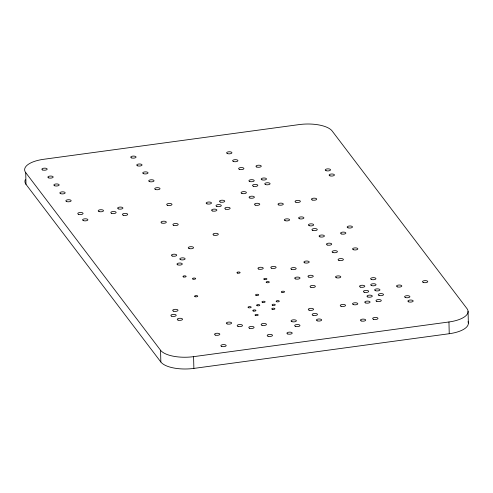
<?xml version="1.0" encoding="UTF-8"?>
<svg xmlns="http://www.w3.org/2000/svg" width="493" height="493" viewBox="0 0 493 493"><rect width="100%" height="100%" fill="white"/><g stroke="black" fill="none" stroke-linecap="round" stroke-linejoin="round"><path stroke-width="0.74" d="M25.716 172.618L160.558 350.258A26.622 10.445 -1.4 0 0 193.589 356.655L448.95 321.972A26.622 10.445 -1.4 0 0 466.994 308.636L332.153 130.996A26.622 10.445 -1.4 0 0 299.128 124.593L43.766 159.276A26.622 10.445 -1.4 0 0 25.716 172.618L26.006 184.364L160.847 362.004A26.622 10.445 -1.4 0 0 193.872 368.407L449.234 333.724A26.622 10.445 -1.4 0 0 468.042 321.701M468.06 311.305L468.35 323.057M448.95 321.972L449.234 333.724M193.589 356.655L193.872 368.407M160.558 350.258L160.847 362.004M26.006 184.364A26.622 10.445 -1.4 0 1 25.328 179.643M310.873 287.271A2.662 1.041 -1.4 0 0 315.298 286.673A2.662 1.041 -1.4 0 0 311.964 285.496A2.662 1.041 -1.4 0 0 310.873 287.271M295.892 202.216A2.662 1.041 -1.4 0 0 300.311 201.619A2.662 1.041 -1.4 0 0 296.977 200.435A2.662 1.041 -1.4 0 0 295.892 202.216M272.592 305.321A1.596 0.629 -1.4 0 0 275.248 304.957A1.596 0.629 -1.4 0 0 273.245 304.249A1.596 0.629 -1.4 0 0 272.592 305.321M312.235 199.998A2.662 1.041 -1.4 0 0 316.654 199.4A2.662 1.041 -1.4 0 0 313.32 198.217A2.662 1.041 -1.4 0 0 312.235 199.998M276.622 301.722A1.596 0.629 -1.4 0 0 279.278 301.365A1.596 0.629 -1.4 0 0 277.276 300.656A1.596 0.629 -1.4 0 0 276.622 301.722M253.242 310.997A1.596 0.629 -1.4 0 0 255.892 310.639A1.596 0.629 -1.4 0 0 253.889 309.931A1.596 0.629 -1.4 0 0 253.242 310.997M249.735 181.492A2.662 1.041 -1.4 0 0 254.154 180.888A2.662 1.041 -1.4 0 0 250.82 179.711A2.662 1.041 -1.4 0 0 249.735 181.492M173.511 311.157A2.662 1.041 -1.4 0 0 177.936 310.559A2.662 1.041 -1.4 0 0 174.602 309.376A2.662 1.041 -1.4 0 0 173.511 311.157M373.472 319.267A2.662 1.041 -1.4 0 0 377.897 318.669A2.662 1.041 -1.4 0 0 374.557 317.486A2.662 1.041 -1.4 0 0 373.472 319.267M308.791 277.109A2.662 1.041 -1.4 0 0 313.215 276.505A2.662 1.041 -1.4 0 0 309.881 275.328A2.662 1.041 -1.4 0 0 308.791 277.109M212.378 210.949A2.662 1.041 -1.4 0 0 216.797 210.351A2.662 1.041 -1.4 0 0 213.463 209.168A2.662 1.041 -1.4 0 0 212.378 210.949M304.729 262.849A2.662 1.041 -1.4 0 0 309.154 262.251A2.662 1.041 -1.4 0 0 305.82 261.068A2.662 1.041 -1.4 0 0 304.729 262.849M408.703 301.858A2.662 1.041 -1.4 0 0 413.128 301.254A2.662 1.041 -1.4 0 0 409.794 300.077A2.662 1.041 -1.4 0 0 408.703 301.858M237.416 273.085A1.596 0.629 -1.4 0 0 240.073 272.721A1.596 0.629 -1.4 0 0 238.07 272.013A1.596 0.629 -1.4 0 0 237.416 273.085M285.102 220.667A2.662 1.041 -1.4 0 0 289.527 220.063A2.662 1.041 -1.4 0 0 286.193 218.886A2.662 1.041 -1.4 0 0 285.102 220.667M405.406 297.513A2.662 1.041 -1.4 0 0 409.831 296.915A2.662 1.041 -1.4 0 0 406.497 295.732A2.662 1.041 -1.4 0 0 405.406 297.513M295.51 278.909A2.662 1.041 -1.4 0 0 299.935 278.311A2.662 1.041 -1.4 0 0 296.601 277.128A2.662 1.041 -1.4 0 0 295.51 278.909M347.984 227.803A2.662 1.041 -1.4 0 0 352.409 227.199A2.662 1.041 -1.4 0 0 349.075 226.022A2.662 1.041 -1.4 0 0 347.984 227.803M291.683 269.412A2.662 1.041 -1.4 0 0 296.108 268.814A2.662 1.041 -1.4 0 0 292.774 267.631A2.662 1.041 -1.4 0 0 291.683 269.412M312.778 230.404A2.662 1.041 -1.4 0 0 317.202 229.806A2.662 1.041 -1.4 0 0 313.868 228.623A2.662 1.041 -1.4 0 0 312.778 230.404M248.497 307.724A1.596 0.629 -1.4 0 0 251.153 307.361A1.596 0.629 -1.4 0 0 249.15 306.652A1.596 0.629 -1.4 0 0 248.497 307.724M257.093 305.685A1.596 0.629 -1.4 0 0 259.749 305.321A1.596 0.629 -1.4 0 0 257.747 304.612A1.596 0.629 -1.4 0 0 257.093 305.685M309.185 225.671A2.662 1.041 -1.4 0 0 313.603 225.067A2.662 1.041 -1.4 0 0 310.27 223.89A2.662 1.041 -1.4 0 0 309.185 225.671M338.919 260.384A2.662 1.041 -1.4 0 0 343.338 259.786A2.662 1.041 -1.4 0 0 340.004 258.603A2.662 1.041 -1.4 0 0 338.919 260.384M281.867 292.306A1.596 0.629 -1.4 0 0 284.523 291.942A1.596 0.629 -1.4 0 0 282.52 291.234A1.596 0.629 -1.4 0 0 281.867 292.306M361.215 320.937A2.662 1.041 -1.4 0 0 365.64 320.333A2.662 1.041 -1.4 0 0 362.3 319.156A2.662 1.041 -1.4 0 0 361.215 320.937M317.184 320.82A2.662 1.041 -1.4 0 0 321.609 320.216A2.662 1.041 -1.4 0 0 318.268 319.039A2.662 1.041 -1.4 0 0 317.184 320.82M206.98 203.843A2.662 1.041 -1.4 0 0 211.405 203.239A2.662 1.041 -1.4 0 0 208.071 202.062A2.662 1.041 -1.4 0 0 206.98 203.843M255.275 205.119A2.662 1.041 -1.4 0 0 259.7 204.521A2.662 1.041 -1.4 0 0 256.366 203.338A2.662 1.041 -1.4 0 0 255.275 205.119M227.433 153.6A2.662 1.041 -1.4 0 0 231.858 152.996A2.662 1.041 -1.4 0 0 228.524 151.819A2.662 1.041 -1.4 0 0 227.433 153.6M353.315 304.588A2.662 1.041 -1.4 0 0 357.739 303.99A2.662 1.041 -1.4 0 0 354.405 302.807A2.662 1.041 -1.4 0 0 353.315 304.588M256.785 167.028A2.662 1.041 -1.4 0 0 261.21 166.431A2.662 1.041 -1.4 0 0 257.876 165.254A2.662 1.041 -1.4 0 0 256.785 167.028M278.822 204.971A2.662 1.041 -1.4 0 0 283.247 204.373A2.662 1.041 -1.4 0 0 279.913 203.19A2.662 1.041 -1.4 0 0 278.822 204.971M249.883 198.013A2.662 1.041 -1.4 0 0 254.308 197.416A2.662 1.041 -1.4 0 0 250.974 196.232A2.662 1.041 -1.4 0 0 249.883 198.013M341.057 306.252A2.662 1.041 -1.4 0 0 345.482 305.654A2.662 1.041 -1.4 0 0 342.142 304.471A2.662 1.041 -1.4 0 0 341.057 306.252M180.629 259.675A2.662 1.041 -1.4 0 0 185.054 259.078A2.662 1.041 -1.4 0 0 181.72 257.894A2.662 1.041 -1.4 0 0 180.629 259.675M60.67 193.669A2.662 1.041 -1.4 0 0 65.094 193.071A2.662 1.041 -1.4 0 0 61.754 191.888A2.662 1.041 -1.4 0 0 60.67 193.669M195.055 296.694A1.596 0.629 -1.4 0 0 197.711 296.33A1.596 0.629 -1.4 0 0 195.709 295.621A1.596 0.629 -1.4 0 0 195.055 296.694M177.8 264.852A2.662 1.041 -1.4 0 0 182.225 264.254A2.662 1.041 -1.4 0 0 178.885 263.071A2.662 1.041 -1.4 0 0 177.8 264.852M66.66 201.563A2.662 1.041 -1.4 0 0 71.084 200.965A2.662 1.041 -1.4 0 0 67.751 199.782A2.662 1.041 -1.4 0 0 66.66 201.563M161.833 223.039A2.662 1.041 -1.4 0 0 166.258 222.435A2.662 1.041 -1.4 0 0 162.924 221.258A2.662 1.041 -1.4 0 0 161.833 223.039M227.131 323.907A2.662 1.041 -1.4 0 0 231.556 323.303A2.662 1.041 -1.4 0 0 228.222 322.126A2.662 1.041 -1.4 0 0 227.131 323.907M178.059 320.117A2.662 1.041 -1.4 0 0 182.484 319.519A2.662 1.041 -1.4 0 0 179.15 318.336A2.662 1.041 -1.4 0 0 178.059 320.117M192.985 279.118A1.596 0.629 -1.4 0 0 195.641 278.761A1.596 0.629 -1.4 0 0 193.638 278.052A1.596 0.629 -1.4 0 0 192.985 279.118M172.23 256.027A2.662 1.041 -1.4 0 0 176.654 255.429A2.662 1.041 -1.4 0 0 173.314 254.246A2.662 1.041 -1.4 0 0 172.23 256.027M238.002 326.348A2.662 1.041 -1.4 0 0 242.42 325.75A2.662 1.041 -1.4 0 0 239.087 324.567A2.662 1.041 -1.4 0 0 238.002 326.348M171.7 316.192A2.662 1.041 -1.4 0 0 176.124 315.594A2.662 1.041 -1.4 0 0 172.79 314.411A2.662 1.041 -1.4 0 0 171.7 316.192M183.439 276.93A1.596 0.629 -1.4 0 0 186.089 276.573A1.596 0.629 -1.4 0 0 184.092 275.864A1.596 0.629 -1.4 0 0 183.439 276.93M173.727 225.344A2.662 1.041 -1.4 0 0 178.146 224.74A2.662 1.041 -1.4 0 0 174.812 223.563A2.662 1.041 -1.4 0 0 173.727 225.344M255.516 315.477A1.596 0.629 -1.4 0 0 258.166 315.119A1.596 0.629 -1.4 0 0 256.169 314.411A1.596 0.629 -1.4 0 0 255.516 315.477M249.594 328.258A2.662 1.041 -1.4 0 0 254.012 327.654A2.662 1.041 -1.4 0 0 250.678 326.477A2.662 1.041 -1.4 0 0 249.594 328.258M54.674 185.775A2.662 1.041 -1.4 0 0 59.098 185.171A2.662 1.041 -1.4 0 0 55.764 183.994A2.662 1.041 -1.4 0 0 54.674 185.775M48.684 177.881A2.662 1.041 -1.4 0 0 53.108 177.277A2.662 1.041 -1.4 0 0 49.768 176.1A2.662 1.041 -1.4 0 0 48.684 177.881M42.688 169.986A2.662 1.041 -1.4 0 0 47.112 169.382A2.662 1.041 -1.4 0 0 43.778 168.205A2.662 1.041 -1.4 0 0 42.688 169.986M155.529 189.497A2.662 1.041 -1.4 0 0 159.948 188.893A2.662 1.041 -1.4 0 0 156.614 187.716A2.662 1.041 -1.4 0 0 155.529 189.497M149.533 181.597A2.662 1.041 -1.4 0 0 153.958 180.999A2.662 1.041 -1.4 0 0 150.624 179.816A2.662 1.041 -1.4 0 0 149.533 181.597M143.543 173.702A2.662 1.041 -1.4 0 0 147.968 173.105A2.662 1.041 -1.4 0 0 144.628 171.921A2.662 1.041 -1.4 0 0 143.543 173.702M137.547 165.808A2.662 1.041 -1.4 0 0 141.972 165.21A2.662 1.041 -1.4 0 0 138.638 164.027A2.662 1.041 -1.4 0 0 137.547 165.808M131.557 157.914A2.662 1.041 -1.4 0 0 135.982 157.31A2.662 1.041 -1.4 0 0 132.642 156.133A2.662 1.041 -1.4 0 0 131.557 157.914M299.405 218.726A2.662 1.041 -1.4 0 0 303.83 218.122A2.662 1.041 -1.4 0 0 300.49 216.945A2.662 1.041 -1.4 0 0 299.405 218.726M239.419 169.389A2.662 1.041 -1.4 0 0 243.844 168.791A2.662 1.041 -1.4 0 0 240.51 167.608A2.662 1.041 -1.4 0 0 239.419 169.389M233.429 161.494A2.662 1.041 -1.4 0 0 237.854 160.897A2.662 1.041 -1.4 0 0 234.514 159.714A2.662 1.041 -1.4 0 0 233.429 161.494M221.684 346.419A2.662 1.041 -1.4 0 0 226.108 345.815A2.662 1.041 -1.4 0 0 222.774 344.638A2.662 1.041 -1.4 0 0 221.684 346.419M271.625 268.223A2.662 1.041 -1.4 0 0 276.049 267.619A2.662 1.041 -1.4 0 0 272.709 266.442A2.662 1.041 -1.4 0 0 271.625 268.223M256.027 295.375A1.596 0.629 -1.4 0 0 258.683 295.017A1.596 0.629 -1.4 0 0 256.68 294.309A1.596 0.629 -1.4 0 0 256.027 295.375M336.3 277.725A2.662 1.041 -1.4 0 0 340.725 277.121A2.662 1.041 -1.4 0 0 337.391 275.944A2.662 1.041 -1.4 0 0 336.3 277.725M367.803 296.959A2.662 1.041 -1.4 0 0 372.227 296.361A2.662 1.041 -1.4 0 0 368.893 295.178A2.662 1.041 -1.4 0 0 367.803 296.959M371.549 285.564A2.662 1.041 -1.4 0 0 375.974 284.966A2.662 1.041 -1.4 0 0 372.64 283.783A2.662 1.041 -1.4 0 0 371.549 285.564M375.444 290.697A2.662 1.041 -1.4 0 0 379.869 290.094A2.662 1.041 -1.4 0 0 376.535 288.916A2.662 1.041 -1.4 0 0 375.444 290.697M379.043 295.436A2.662 1.041 -1.4 0 0 383.462 294.832A2.662 1.041 -1.4 0 0 380.128 293.655A2.662 1.041 -1.4 0 0 379.043 295.436M360.315 287.092A2.662 1.041 -1.4 0 0 364.74 286.488A2.662 1.041 -1.4 0 0 361.4 285.311A2.662 1.041 -1.4 0 0 360.315 287.092M364.21 292.226A2.662 1.041 -1.4 0 0 368.635 291.622A2.662 1.041 -1.4 0 0 365.295 290.445A2.662 1.041 -1.4 0 0 364.21 292.226M353.352 249.717A2.662 1.041 -1.4 0 0 357.776 249.113A2.662 1.041 -1.4 0 0 354.442 247.936A2.662 1.041 -1.4 0 0 353.352 249.717M332.923 252.49A2.662 1.041 -1.4 0 0 337.348 251.892A2.662 1.041 -1.4 0 0 334.014 250.709A2.662 1.041 -1.4 0 0 332.923 252.49M327.229 244.99A2.662 1.041 -1.4 0 0 331.653 244.392A2.662 1.041 -1.4 0 0 328.32 243.209A2.662 1.041 -1.4 0 0 327.229 244.99M341.366 233.929A2.662 1.041 -1.4 0 0 345.79 233.325A2.662 1.041 -1.4 0 0 342.456 232.148A2.662 1.041 -1.4 0 0 341.366 233.929M319.914 236.837A2.662 1.041 -1.4 0 0 324.339 236.239A2.662 1.041 -1.4 0 0 321.005 235.056A2.662 1.041 -1.4 0 0 319.914 236.837M266.627 282.618A1.596 0.629 -1.4 0 0 269.277 282.255A1.596 0.629 -1.4 0 0 267.28 281.546A1.596 0.629 -1.4 0 0 266.627 282.618M111.634 213.309A2.662 1.041 -1.4 0 0 116.058 212.711A2.662 1.041 -1.4 0 0 112.724 211.528A2.662 1.041 -1.4 0 0 111.634 213.309M123.225 215.219A2.662 1.041 -1.4 0 0 127.644 214.621A2.662 1.041 -1.4 0 0 124.31 213.438A2.662 1.041 -1.4 0 0 123.225 215.219M83.385 220.63A2.662 1.041 -1.4 0 0 87.809 220.032A2.662 1.041 -1.4 0 0 84.476 218.849A2.662 1.041 -1.4 0 0 83.385 220.63M312.987 315.292A2.662 1.041 -1.4 0 0 317.412 314.694A2.662 1.041 -1.4 0 0 314.078 313.511A2.662 1.041 -1.4 0 0 312.987 315.292M291.893 321.639A2.662 1.041 -1.4 0 0 296.318 321.042A2.662 1.041 -1.4 0 0 292.978 319.858A2.662 1.041 -1.4 0 0 291.893 321.639M295.486 326.378A2.662 1.041 -1.4 0 0 299.91 325.774A2.662 1.041 -1.4 0 0 296.576 324.597A2.662 1.041 -1.4 0 0 295.486 326.378M253.328 186.225A2.662 1.041 -1.4 0 0 257.753 185.627A2.662 1.041 -1.4 0 0 254.419 184.444A2.662 1.041 -1.4 0 0 253.328 186.225M261.993 179.822A2.662 1.041 -1.4 0 0 266.411 179.224A2.662 1.041 -1.4 0 0 263.077 178.041A2.662 1.041 -1.4 0 0 261.993 179.822M265.585 184.561A2.662 1.041 -1.4 0 0 270.01 183.963A2.662 1.041 -1.4 0 0 266.676 182.78A2.662 1.041 -1.4 0 0 265.585 184.561M220.26 202.038A2.662 1.041 -1.4 0 0 224.685 201.44A2.662 1.041 -1.4 0 0 221.351 200.257A2.662 1.041 -1.4 0 0 220.26 202.038M225.652 209.143A2.662 1.041 -1.4 0 0 230.077 208.545A2.662 1.041 -1.4 0 0 226.743 207.362A2.662 1.041 -1.4 0 0 225.652 209.143M216.828 206.425A2.662 1.041 -1.4 0 0 221.252 205.821A2.662 1.041 -1.4 0 0 217.918 204.644A2.662 1.041 -1.4 0 0 216.828 206.425M118.431 208.903A2.662 1.041 -1.4 0 0 122.849 208.305A2.662 1.041 -1.4 0 0 119.516 207.122A2.662 1.041 -1.4 0 0 118.431 208.903M99.019 211.54A2.662 1.041 -1.4 0 0 103.444 210.936A2.662 1.041 -1.4 0 0 100.11 209.759A2.662 1.041 -1.4 0 0 99.019 211.54M78.59 214.313A2.662 1.041 -1.4 0 0 83.015 213.715A2.662 1.041 -1.4 0 0 79.681 212.532A2.662 1.041 -1.4 0 0 78.59 214.313M287.727 333.964A2.662 1.041 -1.4 0 0 292.146 333.367A2.662 1.041 -1.4 0 0 288.812 332.183A2.662 1.041 -1.4 0 0 287.727 333.964M309.093 310.159A2.662 1.041 -1.4 0 0 313.517 309.561A2.662 1.041 -1.4 0 0 310.183 308.378A2.662 1.041 -1.4 0 0 309.093 310.159M264.23 279.457A1.596 0.629 -1.4 0 0 266.879 279.1A1.596 0.629 -1.4 0 0 264.883 278.391A1.596 0.629 -1.4 0 0 264.23 279.457M376.806 301.396A2.662 1.041 -1.4 0 0 381.231 300.798A2.662 1.041 -1.4 0 0 377.897 299.615A2.662 1.041 -1.4 0 0 376.806 301.396M365.572 302.924A2.662 1.041 -1.4 0 0 369.996 302.326A2.662 1.041 -1.4 0 0 366.663 301.143A2.662 1.041 -1.4 0 0 365.572 302.924M241.903 193.441A2.662 1.041 -1.4 0 0 246.327 192.837A2.662 1.041 -1.4 0 0 242.987 191.66A2.662 1.041 -1.4 0 0 241.903 193.441M167.515 205.285A2.662 1.041 -1.4 0 0 171.934 204.681A2.662 1.041 -1.4 0 0 168.6 203.504A2.662 1.041 -1.4 0 0 167.515 205.285M213.833 235.136A2.662 1.041 -1.4 0 0 218.257 234.532A2.662 1.041 -1.4 0 0 214.923 233.355A2.662 1.041 -1.4 0 0 213.833 235.136M189.059 248.515A2.662 1.041 -1.4 0 0 193.484 247.917A2.662 1.041 -1.4 0 0 190.15 246.734A2.662 1.041 -1.4 0 0 189.059 248.515M258.77 269.098A2.662 1.041 -1.4 0 0 263.188 268.494A2.662 1.041 -1.4 0 0 259.854 267.317A2.662 1.041 -1.4 0 0 258.77 269.098M272.222 309.29A1.596 0.629 -1.4 0 0 274.878 308.926A1.596 0.629 -1.4 0 0 272.875 308.224A1.596 0.629 -1.4 0 0 272.222 309.29M268.019 336.208A2.662 1.041 -1.4 0 0 272.438 335.604A2.662 1.041 -1.4 0 0 269.104 334.427A2.662 1.041 -1.4 0 0 268.019 336.208M261.968 325.269A2.662 1.041 -1.4 0 0 266.393 324.671A2.662 1.041 -1.4 0 0 263.059 323.488A2.662 1.041 -1.4 0 0 261.968 325.269M262.442 302.345A1.596 0.629 -1.4 0 0 265.098 301.981A1.596 0.629 -1.4 0 0 263.096 301.272A1.596 0.629 -1.4 0 0 262.442 302.345M215.336 335.086A2.662 1.041 -1.4 0 0 219.761 334.488A2.662 1.041 -1.4 0 0 216.427 333.305A2.662 1.041 -1.4 0 0 215.336 335.086M423.277 282.458A2.662 1.041 -1.4 0 0 427.702 281.854A2.662 1.041 -1.4 0 0 424.362 280.677A2.662 1.041 -1.4 0 0 423.277 282.458M326.039 170.689A2.662 1.041 -1.4 0 0 330.464 170.085A2.662 1.041 -1.4 0 0 327.13 168.908A2.662 1.041 -1.4 0 0 326.039 170.689M329.934 175.822A2.662 1.041 -1.4 0 0 334.359 175.218A2.662 1.041 -1.4 0 0 331.025 174.041A2.662 1.041 -1.4 0 0 329.934 175.822M371.439 279.482A2.662 1.041 -1.4 0 0 375.863 278.884A2.662 1.041 -1.4 0 0 372.529 277.701A2.662 1.041 -1.4 0 0 371.439 279.482M397.315 286.852A2.662 1.041 -1.4 0 0 401.74 286.254A2.662 1.041 -1.4 0 0 398.406 285.071A2.662 1.041 -1.4 0 0 397.315 286.852"/></g></svg>
